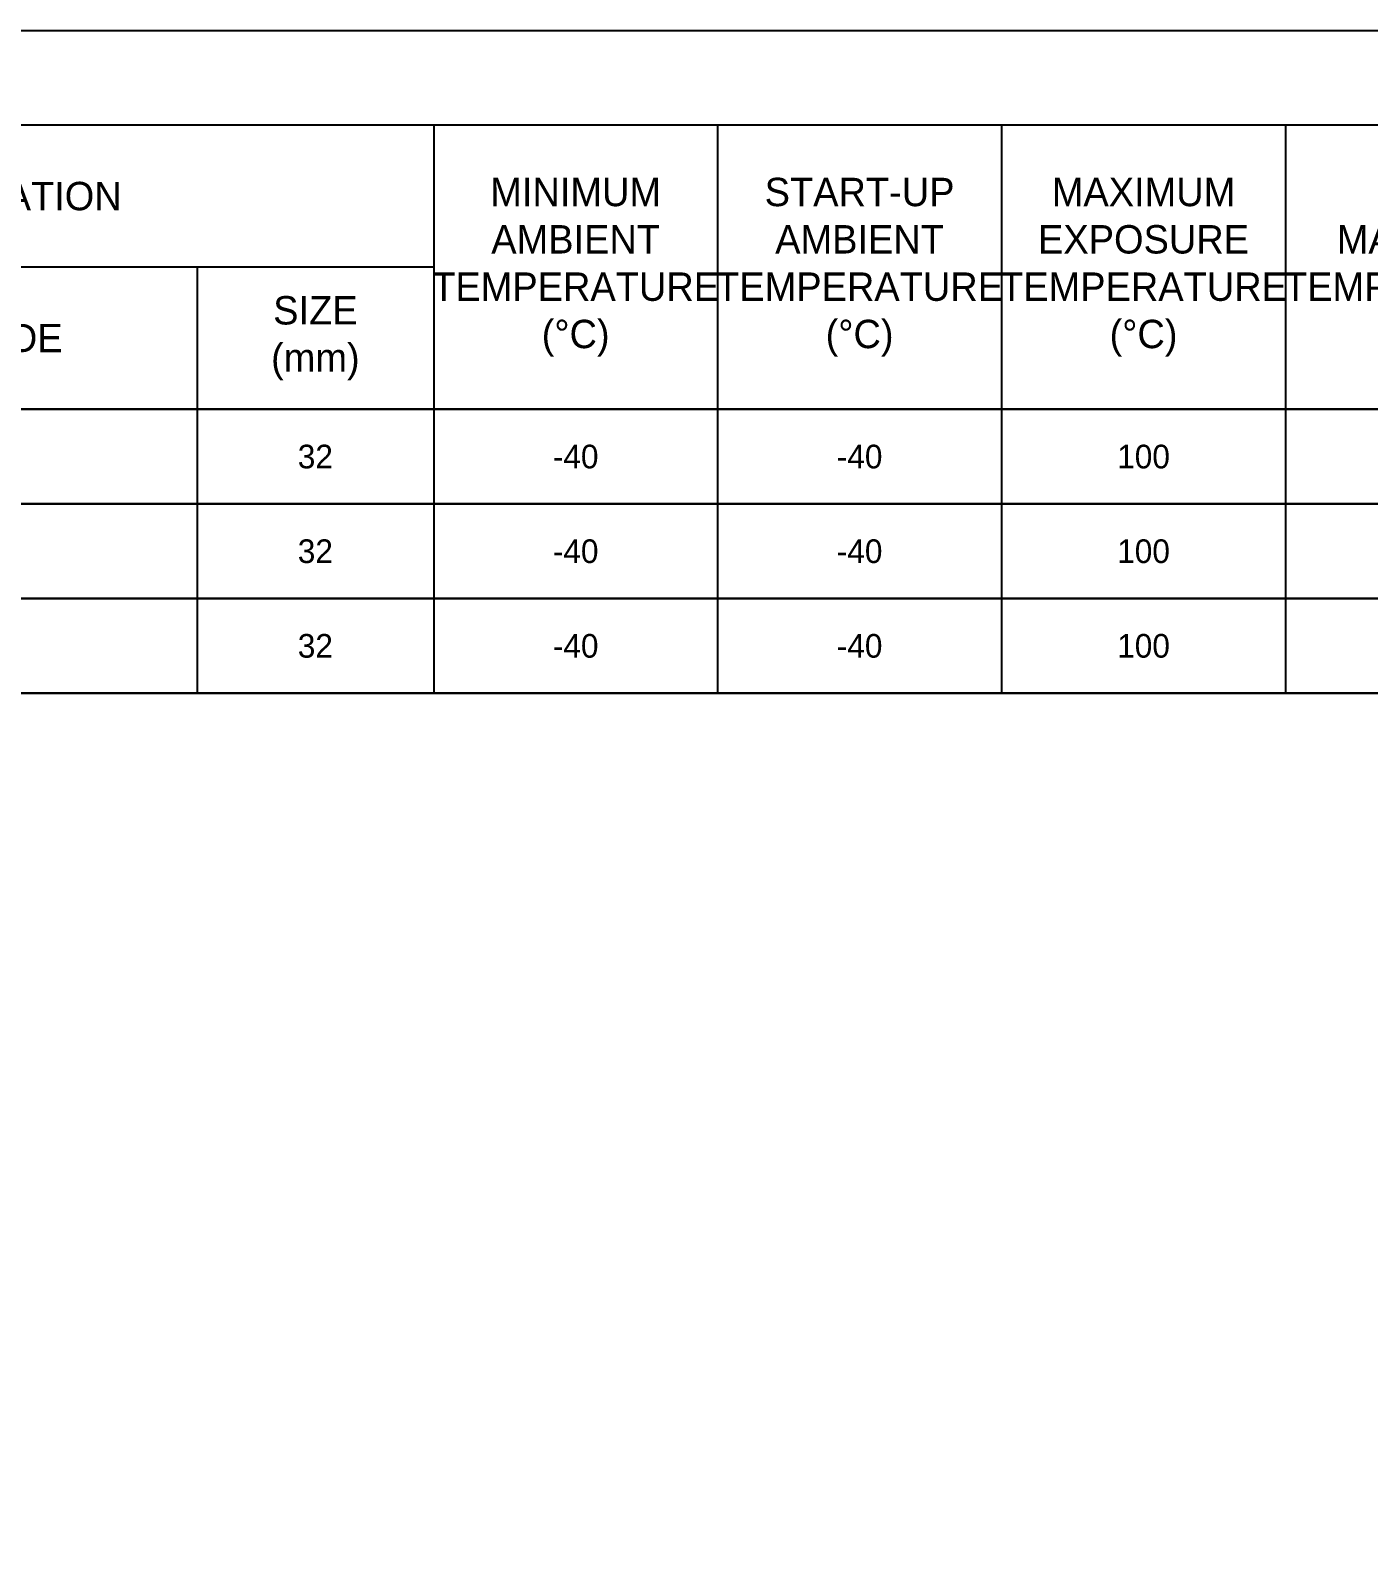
# Model space of a CAD drawing. Extents: x 0 to 844, y -42 to 494.
# Drawn here: x 182.4 to 323.7, y 332.3 to 494.3 of the extents above; entities that cross this region are included whole.
import ezdxf
from ezdxf.enums import TextEntityAlignment as Align

# ---------------------------------------------------------------- set-up
doc = ezdxf.new("R2010")
doc.units = 0
doc.header["$LTSCALE"] = 10
doc.header["$MEASUREMENT"] = 0
doc.linetypes.add('DASHED', pattern=[0.75, 0.5, -0.25])
for name, color, linetype in [('HEAT_TRACE', 3, 'DASHED'), ('TABLE-1', 1, 'Continuous'), ('TABLE-7', 7, 'Continuous'), ('TEXT-2', 2, 'Continuous'), ('TITLE', 7, 'Continuous')]:
    doc.layers.add(name, color=color, linetype=linetype)
doc.styles.add('Scovan Elec', font='')
doc.styles.get('Scovan Elec').set_extended_font_data('Franklin Gothic Medium Cond')

# ---------------------------------------------------------------- blocks, each defined once
blk = doc.blocks.new('*T19')
at = {"layer": 'TABLE-7', "color": 0, "linetype": 'ByBlock', "lineweight": -2, "transparency": 16777216}
for p, q in [((0, 0), (843.77, 0)), ((0, 0), (0, -30)), ((65, 0), (65, -30)), ((135, 0), (135, -30)), ((160, 0), (160, -30)), ((200, 0), (200, -30)), ((225, 0), (225, -30)), ((255, 0), (255, -30)), ((285, 0), (285, -30)), ((315, 0), (315, -30)), ((345, 0), (345, -30)), ((435, 0), (435, -30)), ((465, 0), (465, -30)), ((495, 0), (495, -30)), ((515, 0), (515, -30)), ((545, 0), (545, -30)), ((575, 0), (575, -30)), ((605, 0), (605, -30)), ((635, 0), (635, -30)), ((665, 0), (665, -30)), ((700, 0), (700, -30)), ((730, 0), (730, -30)), ((770, 0), (770, -30)), ((808, 0), (808, -30)), ((843.77, 0), (843.77, -30)), ((65, -10), (465, -10)), ((65, -20), (465, -20)), ((0, -30), (843.77, -30))]:
    blk.add_line(p, q, dxfattribs=at)
blk = doc.blocks.new('Heat_Trace_Design_Data_3')
at = {"layer": 'TEXT-2', "style": 'Scovan Elec'}
blk.add_attdef('PNL#-CKT#_1', text='', height=2.5, dxfattribs=at).set_placement((32.5, -5), align=Align.MIDDLE)
for tag, p in [('TRACE#_1', (100, -5)), ('INSU.THK_1', (147.5, -5)), ('INSU.CODE_1', (180, -5)), ('INSU.SIZE_1', (212.5, -5)), ('MIN.TEMP_1', (240, -5)), ('STARTUP.TEMP_1', (270, -5)), ('EXP.TEMP_1', (300, -5)), ('MAINT.TEMP_1', (330, -5)), ('CABLE.TYPE_1', (390, -5)), ('CABLE.LENGTH_1', (450, -5)), ('SUPPLY.VOLT_1', (480, -5)), ('HT.RATIO_1', (505, -5)), ('OPER.CURRENT_1', (530, -5)), ('COLD.CURRENT_1', (560, -5)), ('OPER.WATT_1', (590, -5)), ('COLD.WATT_1', (620, -5)), ('HEATER.OUTPUT_1', (650, -5)), ('PIPE.MAT_1', (682.5, -5)), ('HEAT.LOSS_1', (715, -5)), ('AREA.CLASS_1', (750, -5)), ('TEMPERATURE.CODE_1', (789, -5)), ('HI.LIMIT.SET.PT_1', (825.89, -5))]:
    blk.add_attdef(tag, text='', height=2.5, dxfattribs=at).set_placement(p, align=Align.MIDDLE_CENTER)
blk = doc.blocks.new('Heat_Trace_Design_Data')
at = {"layer": 'TEXT-2', "style": 'Scovan Elec'}
blk.add_attdef('PNL#-CKT#_1', text='', height=2.5, dxfattribs=at).set_placement((32.5, -5), align=Align.MIDDLE)
for tag, p in [('TRACE#_1', (100, -5)), ('INSU.THK_1', (147.5, -5)), ('INSU.CODE_1', (180, -5)), ('INSU.SIZE_1', (212.5, -5)), ('MIN.TEMP_1', (240, -5)), ('STARTUP.TEMP_1', (270, -5)), ('EXP.TEMP_1', (300, -5)), ('MAINT.TEMP_1', (330, -5)), ('CABLE.TYPE_1', (390, -5)), ('CABLE.LENGTH_1', (450, -5)), ('SUPPLY.VOLT_1', (480, -5)), ('HT.RATIO_1', (505, -5)), ('OPER.CURRENT_1', (530, -5)), ('COLD.CURRENT_1', (560, -5)), ('OPER.WATT_1', (590, -5)), ('COLD.WATT_1', (620, -5)), ('HEATER.OUTPUT_1', (650, -5)), ('PIPE.MAT_1', (682.5, -5)), ('HEAT.LOSS_1', (715, -5)), ('AREA.CLASS_1', (750, -5)), ('TEMPERATURE.CODE_1', (789, -5)), ('HI.LIMIT.SET.PT_1', (825.89, -5))]:
    blk.add_attdef(tag, text='', height=2.5, dxfattribs=at).set_placement(p, align=Align.MIDDLE_CENTER)
blk = doc.blocks.new('Heat_Trace_Design_Data_2')
at = {"layer": 'TEXT-2', "style": 'Scovan Elec'}
blk.add_attdef('PNL#-CKT#_2', text='', height=2.5, dxfattribs=at).set_placement((32.5, -5), align=Align.MIDDLE)
for tag, p in [('TRACE#_2', (100, -5)), ('INSU.THK_2', (147.5, -5)), ('INSU.CODE_2', (180, -5)), ('INSU.SIZE_2', (212.5, -5)), ('MIN.TEMP_2', (240, -5)), ('STARTUP.TEMP_2', (270, -5)), ('EXP.TEMP_2', (300, -5)), ('MAINT.TEMP_2', (330, -5)), ('CABLE.TYPE_2', (390, -5)), ('CABLE.LENGTH_2', (450, -5)), ('SUPPLY.VOLT_2', (480, -5)), ('HT.RATIO_2', (505, -5)), ('OPER.CURRENT_2', (530, -5)), ('COLD.CURRENT_2', (560, -5)), ('OPER.WATT_2', (590, -5)), ('COLD.WATT_2', (620, -5)), ('HEATER.OUTPUT_2', (650, -5)), ('PIPE.MAT_2', (682.5, -5)), ('HEAT.LOSS_2', (715, -5)), ('AREA.CLASS_2', (750, -5)), ('TEMPERATURE.CODE_2', (789, -5)), ('HI.LIMIT.SET.PT_2', (825.89, -5))]:
    blk.add_attdef(tag, text='', height=2.5, dxfattribs=at).set_placement(p, align=Align.MIDDLE_CENTER)

msp = doc.modelspace()

# ---------------------------------------------------------------- linework, layer by layer
at = {"layer": 'TABLE-1'}
for points in [[(843.77, 484.34), (0, 484.34)], [(225, 469.34), (135, 469.34)], [(843.77, 454.34), (0, 454.34)], [(465, 444.34), (65, 444.34)], [(465, 434.34), (65, 434.34)], [(843.77, 424.34), (0, 424.34)]]:
    msp.add_lwpolyline(points, dxfattribs=at)
at = {"layer": 'TABLE-7'}
for points in [[(225, 484.34), (225, 454.34)], [(255, 484.34), (255, 454.34)], [(285, 484.34), (285, 454.34)], [(315, 484.34), (315, 454.34)], [(200, 469.34), (200, 454.34)]]:
    msp.add_lwpolyline(points, dxfattribs=at)
at = {"layer": 'TITLE'}
msp.add_lwpolyline([(0, 494.34), (843.77, 494.34), (843.77, 0), (0, 0)], close=True, dxfattribs=at)

# ---------------------------------------------------------------- block references
msp.add_blockref('*T19', (0, 454.34))
ref = msp.add_blockref('Heat_Trace_Design_Data_3', (0, 434.34))
ref.add_attrib('INSU.SIZE_1', '32', dxfattribs={"layer": 'TEXT-2', "height": 2.5, "style": 'Scovan Elec'}).set_placement((212.5, 429.34), align=Align.MIDDLE_CENTER)
ref.add_attrib('MIN.TEMP_1', '-40', dxfattribs={"layer": 'TEXT-2', "height": 2.5, "style": 'Scovan Elec'}).set_placement((240, 429.34), align=Align.MIDDLE_CENTER)
ref.add_attrib('STARTUP.TEMP_1', '-40', dxfattribs={"layer": 'TEXT-2', "height": 2.5, "style": 'Scovan Elec'}).set_placement((270, 429.34), align=Align.MIDDLE_CENTER)
ref.add_attrib('EXP.TEMP_1', '100', dxfattribs={"layer": 'TEXT-2', "height": 2.5, "style": 'Scovan Elec'}).set_placement((300, 429.34), align=Align.MIDDLE_CENTER)
at = {"layer": 'HEAT_TRACE'}
ref = msp.add_blockref('Heat_Trace_Design_Data', (0, 454.34), dxfattribs=at)
ref.add_attrib('INSU.SIZE', '32', dxfattribs={"layer": 'TEXT-2', "height": 2.5, "style": 'Scovan Elec'}).set_placement((212.5, 449.34), align=Align.MIDDLE_CENTER)
ref.add_attrib('MIN.TEMP', '-40', dxfattribs={"layer": 'TEXT-2', "height": 2.5, "style": 'Scovan Elec'}).set_placement((240, 449.34), align=Align.MIDDLE_CENTER)
ref.add_attrib('STARTUP.TEMP', '-40', dxfattribs={"layer": 'TEXT-2', "height": 2.5, "style": 'Scovan Elec'}).set_placement((270, 449.34), align=Align.MIDDLE_CENTER)
ref.add_attrib('EXP.TEMP', '100', dxfattribs={"layer": 'TEXT-2', "height": 2.5, "style": 'Scovan Elec'}).set_placement((300, 449.34), align=Align.MIDDLE_CENTER)
ref = msp.add_blockref('Heat_Trace_Design_Data_2', (0, 444.34), dxfattribs=at)
ref.add_attrib('INSU.SIZE_2', '32', dxfattribs={"layer": 'TEXT-2', "height": 2.5, "style": 'Scovan Elec'}).set_placement((212.5, 439.34), align=Align.MIDDLE_CENTER)
ref.add_attrib('MIN.TEMP_2', '-40', dxfattribs={"layer": 'TEXT-2', "height": 2.5, "style": 'Scovan Elec'}).set_placement((240, 439.34), align=Align.MIDDLE_CENTER)
ref.add_attrib('STARTUP.TEMP_2', '-40', dxfattribs={"layer": 'TEXT-2', "height": 2.5, "style": 'Scovan Elec'}).set_placement((270, 439.34), align=Align.MIDDLE_CENTER)
ref.add_attrib('EXP.TEMP_2', '100', dxfattribs={"layer": 'TEXT-2', "height": 2.5, "style": 'Scovan Elec'}).set_placement((300, 439.34), align=Align.MIDDLE_CENTER)

# ---------------------------------------------------------------- texts
at = {"layer": 'TEXT-2', "char_height": 3, "attachment_point": 5, "style": 'Scovan Elec'}
for s, insert in [('INSULATION', (180, 476.84)), ('MINIMUM\\PAMBIENT\\PTEMPERATURE\\P(%%DC)', (240, 469.34)), ('START-UP\\PAMBIENT\\PTEMPERATURE\\P(%%DC)', (270, 469.34)), ('MAXIMUM\\PEXPOSURE\\PTEMPERATURE\\P(%%DC)', (300, 469.34)), ('\\PMAINTAIN\\PTEMPERATURE\\P(%%DC)', (330, 469.34)), ('SIZE\\P(mm)', (212.5, 461.84)), ('CODE', (180, 461.84))]:
    msp.add_mtext(s, dxfattribs=dict(at, insert=insert))

doc.saveas('drawing.dxf')
